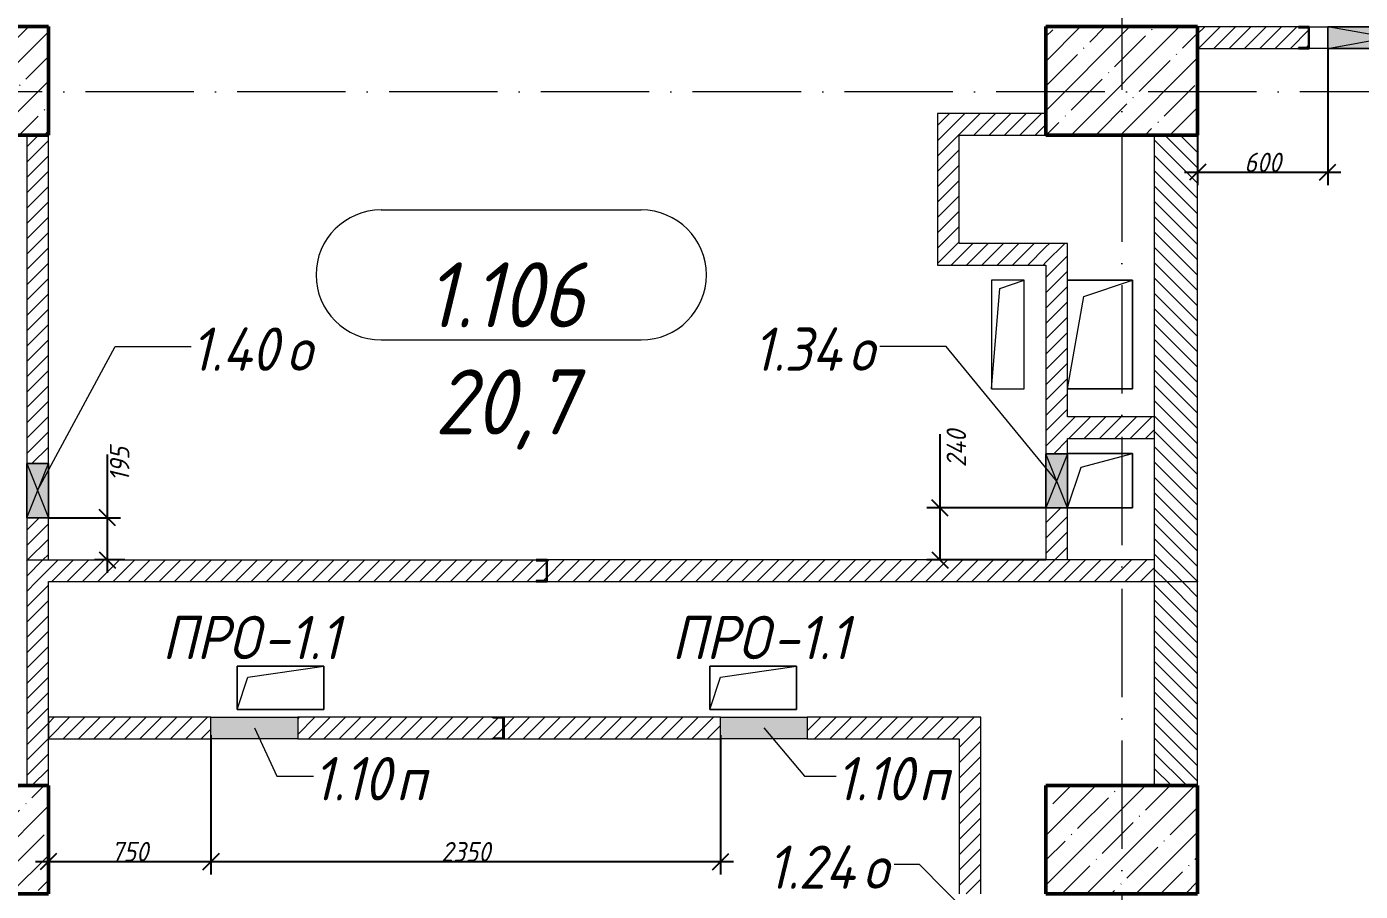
# Model space of a CAD drawing. Header units: millimetres. Extents: x -12989 to 629078, y -109036 to 555275.
# Drawn here: x 591113 to 597264, y 325284 to 329272 of the extents above; entities that cross this region are included whole.
import ezdxf

# ---------------------------------------------------------------- set-up
doc = ezdxf.new("R2010")
doc.units = ezdxf.units.MM
doc.linetypes.add('50_200_ШТРИХ_1Т_ш5_п1_п1_', pattern=[700, 500, -100, 0, -100])
for name, color, linetype, lineweight in [('A-____-____-DIMS', 7, 'Continuous', 9), ('A-DETL-GENF-OTLN', 7, 'Continuous', 9), ('A-FLOR-____-OTLN', 7, 'Continuous', 9), ('A-GENM-____-IDEN', 7, 'Continuous', 9), ('A-GENM-____-MCUT', 7, 'Continuous', 25), ('A-GENM-____-OTLN', 7, 'Continuous', 9), ('A-GENM-____-OTLN-1', 7, 'Continuous', 25), ('A-GLAZ-____-IDEN', 7, 'Continuous', 9), ('A-GLAZ-____-OTLN', 7, 'Continuous', 9), ('A-WALL-____-MCUT', 7, 'Continuous', 13), ('A-WALL-____-PATT-1', 7, 'Continuous', 9), ('A-WALL-FNSH-MCUT-1', 7, 'Continuous', 9), ('I-WALL-____-OTLN', 7, 'Continuous', 9), ('S-COLS-____-MCUT', 7, 'Continuous', 50), ('S-COLS-____-OTLN', 7, 'Continuous', 9), ('S-GRID-____-OTLN-1', 7, '50_200_ШТРИХ_1Т_ш5_п1_п1_', 9)]:
    doc.layers.add(name, color=color, linetype=linetype, lineweight=lineweight)
doc.layers.add('A-AREA-IDEN-1', color=7, linetype='Continuous', lineweight=9, true_color=0xaaaaaa)
doc.styles.add('ISOCPEUR_I', font='isocpeui.ttf', dxfattribs={"width": 0.9, "height": 2.5})
doc.styles.add('ISOCPEUR_I_11', font='isocpeui.ttf', dxfattribs={"width": 0.9, "height": 200})
doc.styles.add('ISOCPEUR_I_7', font='isocpeui.ttf', dxfattribs={"width": 0.9, "height": 90})
doc.dimstyles.new('ISO-1_8_0_9К_СРЕДНИЙ_Кладочные_1', dxfattribs={"dimscale": 304.8, "dimtxt": 89.638306, "dimasz": 0.246063, "dimexe": 0.19685, "dimexo": 0, "dimgap": 0, "dimtad": 1, "dimdec": 3, "dimrnd": 0.001, "dimdsep": 46, "dimtxsty": 'ISOCPEUR_I_7', "dimblk1": 'OBLIQUE', "dimblk2": 'OBLIQUE', "dimsah": 1, "dimcen": 0.09, "dimdle": 0.19685, "dimazin": 0, "dimtfac": 1, "dimtdec": 4, "dimtix": 1, "dimtmove": 0, "dimatfit": 3, "dimfxl": 1, "dimtvp": 1, "dimtolj": 1, "dimtzin": 0, "dimarcsym": 2})
doc.dimstyles.new('ISO-1_8_0_9К_СРЕДНИЙ_Кладочные_2', dxfattribs={"dimscale": 304.8, "dimtxt": 89.638306, "dimasz": 0.246063, "dimexe": 0.19685, "dimexo": 0, "dimgap": 0, "dimtad": 1, "dimdec": 3, "dimrnd": 0.001, "dimdsep": 46, "dimtxsty": 'ISOCPEUR_I_7', "dimblk1": 'OBLIQUE', "dimblk2": 'OBLIQUE', "dimsah": 1, "dimcen": 0.09, "dimdle": 0.19685, "dimazin": 0, "dimtfac": 1, "dimtdec": 4, "dimtix": 1, "dimtmove": 1, "dimatfit": 3, "dimfxl": 1, "dimtvp": 1, "dimtolj": 1, "dimtzin": 0, "dimarcsym": 2})
pattern_1 = [(135, (513013.31, 265891.49), (-35.35534, -35.35534), [])]
pattern_2 = [(45, (513013.31, 265891.49), (-35.35534, 35.35534), [])]

# ---------------------------------------------------------------- blocks, each defined once
blk = doc.blocks.new('BSC_Колонна _Прямоугольная - 500х700-V128-АР1_План отверстий 1 этажа в осях 1-64_Ю-ЯЯ')
at = {"layer": 'S-COLS-____-OTLN'}
h = blk.add_hatch(dxfattribs=at)
h.set_pattern_fill('FP_139', color=256, style=0, pattern_type=2)
h.set_pattern_definition([(315, (-63131.04, 77850), (114.04925, 114.04925), []), (315, (-63131.04, 77735.95), (114.04925, 114.04925), [201.613, -40.323, 3.353, -36.97])])
h.paths.add_polyline_path([(-250, 350), (-250, -350), (250, -350), (250, 350)], flags=0)
at = {"layer": 'S-COLS-____-MCUT'}
for p, q in [((250, 350), (-250, 350)), ((-250, 350), (-250, -350)), ((250, -350), (250, 350)), ((-250, -350), (250, -350))]:
    blk.add_line(p, q, dxfattribs=at)
blk = doc.blocks.new('BSC_Колонна _Прямоугольная - 500х700-V129-АР1_План отверстий 1 этажа в осях 1-64_Ю-ЯЯ')
at = {"layer": 'S-COLS-____-OTLN'}
h = blk.add_hatch(dxfattribs=at)
h.set_pattern_fill('FP_140', color=256, style=0, pattern_type=2)
h.set_pattern_definition([(315, (-63131.04, 83150), (114.04925, 114.04925), []), (315, (-63131.04, 83035.95), (114.04925, 114.04925), [201.613, -40.323, 3.353, -36.97])])
h.paths.add_polyline_path([(-250, 350), (-250, -350), (250, -350), (250, 350)], flags=0)
at = {"layer": 'S-COLS-____-MCUT'}
for p, q in [((250, 350), (-250, 350)), ((-250, 350), (-250, -350)), ((250, -350), (250, 350)), ((-250, -350), (250, -350))]:
    blk.add_line(p, q, dxfattribs=at)
blk = doc.blocks.new('BSC_Колонна _Прямоугольная - 500х700-V148-АР1_План отверстий 1 этажа в осях 1-64_Ю-ЯЯ')
at = {"layer": 'S-COLS-____-OTLN'}
h = blk.add_hatch(dxfattribs=at)
h.set_pattern_fill('FP_160', color=256, style=0, pattern_type=2)
h.set_pattern_definition([(315, (-59631.04, 77850), (114.04925, 114.04925), []), (315, (-59631.04, 77735.95), (114.04925, 114.04925), [201.613, -40.323, 3.353, -36.97])])
h.paths.add_polyline_path([(-250, 350), (-250, -350), (250, -350), (250, 350)], flags=0)
at = {"layer": 'S-COLS-____-MCUT'}
for p, q in [((250, 350), (-250, 350)), ((-250, 350), (-250, -350)), ((250, -350), (250, 350)), ((-250, -350), (250, -350))]:
    blk.add_line(p, q, dxfattribs=at)
blk = doc.blocks.new('BSC_Колонна _Прямоугольная - 500х700-V149-АР1_План отверстий 1 этажа в осях 1-64_Ю-ЯЯ')
at = {"layer": 'S-COLS-____-OTLN'}
h = blk.add_hatch(dxfattribs=at)
h.set_pattern_fill('FP_161', color=256, style=0, pattern_type=2)
h.set_pattern_definition([(315, (-59631.04, 83150), (114.04925, 114.04925), []), (315, (-59631.04, 83035.95), (114.04925, 114.04925), [201.613, -40.323, 3.353, -36.97])])
h.paths.add_polyline_path([(-250, 350), (-250, -350), (250, -350), (250, 350)], flags=0)
at = {"layer": 'S-COLS-____-MCUT'}
for p, q in [((250, 350), (-250, 350)), ((-250, 350), (-250, -350)), ((250, -350), (250, 350)), ((-250, -350), (250, -350))]:
    blk.add_line(p, q, dxfattribs=at)
blk = doc.blocks.new('154_Фахверк_СКБ_Швеллер - Тип_100_3600-27825154-АР1_План отверстий 1 этажа в осях 1-64_Ю-ЯЯ')
at = {"layer": 'A-GENM-____-MCUT'}
for p, q in [((175, 50), (125, 50)), ((125, 50), (125, -50)), ((128, 47), (175, 47)), ((128, -47), (128, 47)), ((175, 47), (175, 50)), ((125, -50), (175, -50)), ((175, -47), (128, -47)), ((175, -50), (175, -47))]:
    blk.add_line(p, q, dxfattribs=at)
blk = doc.blocks.new('154_Фахверк_СКБ_Швеллер - Тип_100_4010-27789772-АР1_План отверстий 1 этажа в осях 1-64_Ю-ЯЯ')
at = {"layer": 'A-GENM-____-MCUT'}
for p, q in [((175, 50), (125, 50)), ((125, 50), (125, -50)), ((128, 47), (175, 47)), ((128, -47), (128, 47)), ((175, 47), (175, 50)), ((125, -50), (175, -50)), ((175, -47), (128, -47)), ((175, -50), (175, -47))]:
    blk.add_line(p, q, dxfattribs=at)
blk = doc.blocks.new('154_Фахверк_СКБ_Швеллер - Тип_100_4010-28107991-АР1_План отверстий 1 этажа в осях 1-64_Ю-ЯЯ')
at = {"layer": 'A-GENM-____-MCUT'}
for p, q in [((125, 50), (175, 50)), ((125, -50), (125, 50)), ((128, 47), (128, -47)), ((175, 47), (128, 47)), ((175, 50), (175, 47)), ((175, -50), (125, -50)), ((128, -47), (175, -47)), ((175, -47), (175, -50))]:
    blk.add_line(p, q, dxfattribs=at)
blk = doc.blocks.new('AR_Отверстие Ниша - Лючок-32403017-АР1_План отверстий 1 этажа в осях 1-64_Ю-ЯЯ')
at = {"layer": 'A-GLAZ-____-OTLN'}
blk.add_hatch(color=256, dxfattribs=at).paths.add_polyline_path([(-200, 50), (-200, -50), (200, -50), (200, 50)], flags=0)
for p, q in [((-200, 50), (200, 50)), ((-200, -50), (-200, 50)), ((200, 50), (200, -50)), ((200, -50), (-200, -50))]:
    blk.add_line(p, q, dxfattribs=at)
blk = doc.blocks.new('AR_Отверстие прямоугольное _в плите_ - AR_Отверстие прямоугольное _в плите_-30459755-АР1_План отверстий 1 этажа в осях 1-64_Ю-ЯЯ')
at = {"layer": 'A-GENM-____-OTLN'}
for p, q in [((75, 250), (-75, 250)), ((-75, 250), (-75, -250)), ((-37.5, 212.5), (75, 250)), ((75, -250), (75, 250)), ((-75, -250), (-37.5, 212.5)), ((-75, -250), (75, -250))]:
    blk.add_line(p, q, dxfattribs=at)
blk = doc.blocks.new('AR_Отверстие прямоугольное _в плите_ - AR_Отверстие прямоугольное _в плите_-V188-АР1_План отверстий 1 этажа в осях 1-64_Ю-ЯЯ')
at = {"layer": 'A-GENM-____-OTLN'}
for p, q in [((200, 100), (-200, 100)), ((-200, 100), (-200, -100)), ((-150, 50), (200, 100)), ((200, -100), (200, 100)), ((-200, -100), (-150, 50)), ((-200, -100), (200, -100))]:
    blk.add_line(p, q, dxfattribs=at)
blk = doc.blocks.new('AR_Отверстие прямоугольное _в плите_ - AR_Отверстие прямоугольное _в плите_-V196-АР1_План отверстий 1 этажа в осях 1-64_Ю-ЯЯ')
at = {"layer": 'A-GENM-____-OTLN'}
for p, q in [((150, 250), (-150, 250)), ((-75, 175), (150, 250)), ((150, -250), (150, 250)), ((-150, -250), (-75, 175)), ((-150, -250), (150, -250))]:
    blk.add_line(p, q, dxfattribs=at)
blk = doc.blocks.new('AR_Отверстие прямоугольное _в плите_ - AR_Отверстие прямоугольное _в плите_-30552572-АР1_План отверстий 1 этажа в осях 1-64_Ю-ЯЯ')
at = {"layer": 'A-GENM-____-OTLN'}
for p, q in [((150, 125), (-150, 125)), ((-87.5, 62.5), (150, 125)), ((150, -125), (150, 125)), ((-150, -125), (-87.5, 62.5)), ((-150, -125), (150, -125))]:
    blk.add_line(p, q, dxfattribs=at)
blk = doc.blocks.new('AR_Отверстие прямоугольное _в стене__БезПР - AR_Отверстие прямоугольное _в стене__БезПР-36427560-АР1_План отверстий 1 этажа в осях 1-64_Ю-ЯЯ')
at = {"layer": 'A-GLAZ-____-OTLN'}
blk.add_hatch(color=256, dxfattribs=at).paths.add_polyline_path([(275, 50), (-275, 50), (-275, -50), (275, -50)], flags=0)
at = {"layer": 'A-DETL-GENF-OTLN'}
for p, q in [((-275, -50), (-275, 50)), ((-275, 50), (275, 50)), ((275, 50), (-275, -50)), ((-275, 50), (275, -50)), ((275, 50), (-275, 50)), ((-275, 50), (-275, -50)), ((275, 50), (275, -50)), ((275, -50), (275, 50)), ((275, -50), (-275, -50)), ((-275, -50), (275, -50))]:
    blk.add_line(p, q, dxfattribs=at)
at = {"layer": 'A-GLAZ-____-OTLN'}
blk.add_line((275, 50), (-275, 50), dxfattribs=at)
blk = doc.blocks.new('AR_Отверстие прямоугольное _в стене__БезПР - AR_Отверстие прямоугольное _в стене__БезПР-36428202-АР1_План отверстий 1 этажа в осях 1-64_Ю-ЯЯ')
at = {"layer": 'A-GLAZ-____-OTLN'}
blk.add_hatch(color=256, dxfattribs=at).paths.add_polyline_path([(-125, -50), (125, -50), (125, 50), (-125, 50)], flags=0)
at = {"layer": 'A-DETL-GENF-OTLN'}
for p, q in [((-125, -50), (-125, 50)), ((-125, 50), (125, 50)), ((125, 50), (-125, -50)), ((-125, 50), (125, -50)), ((125, 50), (-125, 50)), ((-125, 50), (-125, -50)), ((125, 50), (125, -50)), ((125, -50), (125, 50)), ((125, -50), (-125, -50)), ((-125, -50), (125, -50))]:
    blk.add_line(p, q, dxfattribs=at)
blk = doc.blocks.new('AR_Отверстие прямоугольное _в стене__БезПР - AR_Отверстие прямоугольное _в стене__БезПР-36428558-АР1_План отверстий 1 этажа в осях 1-64_Ю-ЯЯ')
at = {"layer": 'A-GLAZ-____-OTLN'}
blk.add_hatch(color=256, dxfattribs=at).paths.add_polyline_path([(125, 50), (-125, 50), (-125, -50), (125, -50)], flags=0)
at = {"layer": 'A-DETL-GENF-OTLN'}
for p, q in [((-125, -50), (-125, 50)), ((-125, 50), (125, 50)), ((125, 50), (-125, -50)), ((-125, 50), (125, -50)), ((125, 50), (-125, 50)), ((-125, 50), (-125, -50)), ((125, 50), (125, -50)), ((125, -50), (125, 50)), ((125, -50), (-125, -50)), ((-125, -50), (125, -50))]:
    blk.add_line(p, q, dxfattribs=at)
blk = doc.blocks.new('_Oblique')
at = {"color": 0, "linetype": 'ByBlock', "lineweight": -2}
blk.add_line((-0.5, -0.5), (0.5, 0.5), dxfattribs=at)
blk = doc.blocks.new('*D5582')
at = {"layer": 'A-____-____-DIMS', "color": 0, "lineweight": -2, "transparency": 16777216}
for p, q in [((591963.3, 326003.7), (591963.3, 325361.4)), ((591213.3, 325527.5), (591213.3, 325361.4)), ((591153.3, 325421.4), (592023.3, 325421.4))]:
    blk.add_line(p, q, dxfattribs=at)
at = {"layer": 'Defpoints', "color": 0, "transparency": 16777216}
for p in [(591963.3, 326003.7), (591213.3, 325527.5), (591963.3, 325421.4)]:
    blk.add_point(p, dxfattribs=at)
at = {"layer": 'A-____-____-DIMS', "color": 0, "lineweight": -2, "transparency": 16777216, "xscale": 75, "yscale": 75, "zscale": 75, "rotation": 180}
blk.add_blockref('_Oblique', (591213.3, 325421.4), dxfattribs=at)
at = {"layer": 'A-____-____-DIMS', "color": 0, "lineweight": -2, "transparency": 16777216, "xscale": 75, "yscale": 75, "zscale": 75}
blk.add_blockref('_Oblique', (591963.3, 325421.4), dxfattribs=at)
at = {"layer": 'A-____-____-DIMS', "color": 0, "transparency": 16777216, "insert": (591588.3, 325467), "char_height": 90, "width": 409.578, "attachment_point": 5, "style": 'ISOCPEUR_I_7'}
blk.add_mtext('\\A1;750', dxfattribs=at)
blk = doc.blocks.new('*D5583')
at = {"layer": 'A-____-____-DIMS', "color": 0, "lineweight": -2, "transparency": 16777216}
for p, q in [((591963.3, 326003.7), (591963.3, 325361.4)), ((594313.3, 326003.7), (594313.3, 325361.4)), ((591903.3, 325421.4), (594373.3, 325421.4))]:
    blk.add_line(p, q, dxfattribs=at)
at = {"layer": 'Defpoints', "color": 0, "transparency": 16777216}
for p in [(591963.3, 326003.7), (594313.3, 326003.7), (594313.3, 325421.4)]:
    blk.add_point(p, dxfattribs=at)
at = {"layer": 'A-____-____-DIMS', "color": 0, "lineweight": -2, "transparency": 16777216, "xscale": 75, "yscale": 75, "zscale": 75, "rotation": 180}
blk.add_blockref('_Oblique', (591963.3, 325421.4), dxfattribs=at)
at = {"layer": 'A-____-____-DIMS', "color": 0, "lineweight": -2, "transparency": 16777216, "xscale": 75, "yscale": 75, "zscale": 75}
blk.add_blockref('_Oblique', (594313.3, 325421.4), dxfattribs=at)
at = {"layer": 'A-____-____-DIMS', "color": 0, "transparency": 16777216, "insert": (593138.3, 325466.4), "char_height": 90, "width": 546.104, "attachment_point": 5, "style": 'ISOCPEUR_I_7'}
blk.add_mtext('\\A1;2350', dxfattribs=at)
blk = doc.blocks.new('*D5685')
at = {"layer": 'A-____-____-DIMS', "color": 0, "lineweight": -2, "transparency": 16777216}
for p, q in [((591485.7, 327007.5), (591485.7, 327298.6)), ((591213.3, 327007.5), (591545.7, 327007.5)), ((591485.7, 326752.5), (591485.7, 327007.5)), ((591566.1, 326812.5), (591425.7, 326812.5))]:
    blk.add_line(p, q, dxfattribs=at)
at = {"layer": 'Defpoints', "color": 0, "transparency": 16777216}
for p in [(591213.3, 327007.5), (591485.7, 327007.5), (591566.1, 326812.5)]:
    blk.add_point(p, dxfattribs=at)
at = {"layer": 'A-____-____-DIMS', "color": 0, "lineweight": -2, "transparency": 16777216, "xscale": 75, "yscale": 75, "zscale": 75}
for p, rotation in [((591485.7, 327007.5), 90), ((591485.7, 326812.5), 270)]:
    blk.add_blockref('_Oblique', p, dxfattribs=dict(at, rotation=rotation))
at = {"layer": 'A-____-____-DIMS', "color": 0, "transparency": 16777216, "insert": (591497, 327174.5), "char_height": 90, "width": 368.207, "attachment_point": 1, "rotation": 90, "line_spacing_factor": 1.149209, "style": 'ISOCPEUR_I_7'}
blk.add_mtext('\\A1;195', dxfattribs=at)
blk = doc.blocks.new('*D5686')
at = {"layer": 'A-____-____-DIMS', "color": 0, "lineweight": -2, "transparency": 16777216}
for p, q in [((595325.3, 327052.5), (595325.3, 327393.5)), ((595325.3, 326812.5), (595325.3, 327112.5)), ((595813.3, 327052.5), (595265.3, 327052.5)), ((595813.3, 326812.5), (595265.3, 326812.5))]:
    blk.add_line(p, q, dxfattribs=at)
at = {"layer": 'Defpoints', "color": 0, "transparency": 16777216}
for p in [(595813.3, 327052.5), (595325.3, 326812.5), (595813.3, 326812.5)]:
    blk.add_point(p, dxfattribs=at)
at = {"layer": 'A-____-____-DIMS', "color": 0, "lineweight": -2, "transparency": 16777216, "xscale": 75, "yscale": 75, "zscale": 75}
for p, rotation in [((595325.3, 327052.5), 90), ((595325.3, 326812.5), 270)]:
    blk.add_blockref('_Oblique', p, dxfattribs=dict(at, rotation=rotation))
at = {"layer": 'A-____-____-DIMS', "color": 0, "transparency": 16777216, "insert": (595355.5, 327240.5), "char_height": 90, "width": 426.127, "attachment_point": 1, "rotation": 90, "line_spacing_factor": 1.149209, "style": 'ISOCPEUR_I_7'}
blk.add_mtext('\\A1;240', dxfattribs=at)
blk = doc.blocks.new('*D5687')
at = {"layer": 'A-____-____-DIMS', "color": 0, "lineweight": -2, "transparency": 16777216}
for p, q in [((596513.3, 329172.2), (596513.3, 328541.2)), ((597113.3, 329172.2), (597113.3, 328541.2)), ((596453.3, 328601.2), (597173.3, 328601.2))]:
    blk.add_line(p, q, dxfattribs=at)
at = {"layer": 'Defpoints', "color": 0, "transparency": 16777216}
for p in [(596513.3, 329172.2), (597113.3, 329172.2), (597113.3, 328601.2)]:
    blk.add_point(p, dxfattribs=at)
at = {"layer": 'A-____-____-DIMS', "color": 0, "lineweight": -2, "transparency": 16777216, "xscale": 75, "yscale": 75, "zscale": 75, "rotation": 180}
blk.add_blockref('_Oblique', (596513.3, 328601.2), dxfattribs=at)
at = {"layer": 'A-____-____-DIMS', "color": 0, "lineweight": -2, "transparency": 16777216, "xscale": 75, "yscale": 75, "zscale": 75}
blk.add_blockref('_Oblique', (597113.3, 328601.2), dxfattribs=at)
at = {"layer": 'A-____-____-DIMS', "color": 0, "transparency": 16777216, "insert": (596813.3, 328646.2), "char_height": 90, "width": 409.578, "attachment_point": 5, "style": 'ISOCPEUR_I_7'}
blk.add_mtext('\\A1;600', dxfattribs=at)
blk = doc.blocks.new('AAR_СКБ_Марка_помещения_1_5 ммп - Номер _ Площадь-27962135-АИ_План этажа_Стены_1')
at = {"layer": 'A-AREA-IDEN-1'}
for p, q in [((-2.987, 3), (3.013, 3)), ((-2.987, 0), (3.013, 0))]:
    blk.add_line(p, q, dxfattribs=at)
for centre, start, end in [((-2.987, 1.5), 90, 270), ((3.013, 1.5), 270, 90)]:
    blk.add_arc(centre, 1.5, start, end, dxfattribs=at)

msp = doc.modelspace()

# ---------------------------------------------------------------- hatches: boundary and pattern name
at = {"layer": 'A-WALL-____-PATT-1'}
h = msp.add_hatch(dxfattribs=at)
h.set_pattern_fill('FP_5', color=256, style=0, pattern_type=2)
h.set_pattern_definition(pattern_2)
h.paths.add_polyline_path([(598328.3109, 329172.186), (598328.3109, 329272.186), (598178.3109, 329272.186), (598178.3109, 329269.186), (598131.3109, 329269.186), (598131.3109, 329175.186), (598178.3109, 329175.186), (598178.3109, 329172.186)], flags=0)
h.paths.add_polyline_path([(596513.3109, 329172.186), (596978.3109, 329172.186), (596978.3109, 329175.186), (597025.3109, 329175.186), (597025.3109, 329269.186), (596978.3109, 329269.186), (596978.3109, 329272.186), (596513.3109, 329272.186), (596513.3109, 329175.186)], flags=0)
h = msp.add_hatch(dxfattribs=at)
h.set_pattern_fill('FP_5', color=256, style=0, pattern_type=2)
h.set_pattern_definition(pattern_2)
h.paths.add_polyline_path([(595413.3109, 328772.5335), (595813.3109, 328772.5335), (595813.3109, 328872.5335), (595313.3109, 328872.5335), (595313.3109, 328772.5335)], flags=0)
h = msp.add_hatch(dxfattribs=at)
h.set_pattern_fill('FP_5', color=256, style=0, pattern_type=2)
h.set_pattern_definition(pattern_2)
h.paths.add_polyline_path([(591113.3109, 326812.5335), (591213.3109, 326812.5335), (591213.3109, 327007.5335), (591113.3109, 327007.5335)], flags=0)
h.paths.add_polyline_path([(591113.3109, 327257.5335), (591213.3109, 327257.5335), (591213.3109, 328772.5335), (591113.3109, 328772.5335)], flags=0)
h = msp.add_hatch(dxfattribs=at)
h.set_pattern_fill('FP_5', color=256, style=0, pattern_type=2)
h.set_pattern_definition(pattern_2)
h.paths.add_polyline_path([(595413.3109, 328272.5335), (595413.3109, 328772.5335), (595313.3109, 328772.5335), (595313.3109, 328272.5335)], flags=0)
h = msp.add_hatch(dxfattribs=at)
h.set_pattern_fill('FP_6', color=256, style=0, pattern_type=2)
h.set_pattern_definition(pattern_1)
h.paths.add_polyline_path([(596513.3109, 326712.5335), (596513.3109, 328772.5335), (596313.3109, 328772.5335), (596313.3109, 326712.5335)], flags=0)
h = msp.add_hatch(dxfattribs=at)
h.set_pattern_fill('FP_5', color=256, style=0, pattern_type=2)
h.set_pattern_definition(pattern_2)
h.paths.add_polyline_path([(595813.3109, 328172.5335), (595813.3109, 328272.5335), (595313.3109, 328272.5335), (595313.3109, 328172.5335)], flags=0)
h = msp.add_hatch(dxfattribs=at)
h.set_pattern_fill('FP_5', color=256, style=0, pattern_type=2)
h.set_pattern_definition(pattern_2)
h.paths.add_polyline_path([(595813.3109, 326812.5335), (595913.3109, 326812.5335), (595913.3109, 327052.5335), (595813.3109, 327052.5335)], flags=0)
h.paths.add_polyline_path([(595913.3109, 327302.5335), (595913.3109, 328272.5335), (595813.3109, 328272.5335), (595813.3109, 327302.5335), (595900.8109, 327302.5335)], flags=0)
h = msp.add_hatch(dxfattribs=at)
h.set_pattern_fill('FP_5', color=256, style=0, pattern_type=2)
h.set_pattern_definition(pattern_2)
h.paths.add_polyline_path([(595913.3109, 327372.5335), (596313.3109, 327372.5335), (596313.3109, 327472.5335), (595913.3109, 327472.5335)], flags=0)
h = msp.add_hatch(dxfattribs=at)
h.set_pattern_fill('FP_5', color=256, style=0, pattern_type=2)
h.set_pattern_definition(pattern_2)
h.paths.add_polyline_path([(596313.3109, 326712.5335), (596313.3109, 326812.5335), (593513.3109, 326812.5335), (593513.3109, 326712.5335), (596070.4335, 326712.5335)], flags=0)
h.paths.add_polyline_path([(593463.3109, 326712.5335), (593463.3109, 326715.5335), (593510.3109, 326715.5335), (593510.3109, 326809.5335), (593463.3109, 326809.5335), (593463.3109, 326812.5335), (591113.3109, 326812.5335), (591113.3109, 326712.5335), (591213.3109, 326712.5335)], flags=0)
h = msp.add_hatch(dxfattribs=at)
h.set_pattern_fill('FP_5', color=256, style=0, pattern_type=2)
h.set_pattern_definition(pattern_2)
h.paths.add_polyline_path([(591213.3109, 325772.5335), (591213.3109, 326712.5335), (591113.3109, 326712.5335), (591113.3109, 325772.5335)], flags=0)
h = msp.add_hatch(dxfattribs=at)
h.set_pattern_fill('FP_6', color=256, style=0, pattern_type=2)
h.set_pattern_definition(pattern_1)
h.paths.add_polyline_path([(596513.3109, 325772.5335), (596513.3109, 326712.5335), (596313.3109, 326712.5335), (596313.3109, 325772.5335)], flags=0)
h = msp.add_hatch(dxfattribs=at)
h.set_pattern_fill('FP_5', color=256, style=0, pattern_type=2)
h.set_pattern_definition(pattern_2)
h.paths.add_polyline_path([(595413.3109, 325987.5335), (595513.3109, 325987.5335), (595513.3109, 326087.5335), (594713.3109, 326087.5335), (594713.3109, 325987.5335)], flags=0)
h.paths.add_polyline_path([(594313.3109, 325987.5335), (594313.3109, 326087.5335), (593313.3109, 326087.5335), (593313.3109, 325987.5335), (594302.9329, 325987.5335)], flags=0)
h.paths.add_polyline_path([(593263.3109, 325987.5335), (593263.3109, 325990.5335), (593310.3109, 325990.5335), (593310.3109, 326084.5335), (593263.3109, 326084.5335), (593263.3109, 326087.5335), (592363.3109, 326087.5335), (592363.3109, 325987.5335)], flags=0)
h.paths.add_polyline_path([(591963.3109, 325987.5335), (591963.3109, 326087.5335), (591213.3109, 326087.5335), (591213.3109, 325987.5335)], flags=0)
h = msp.add_hatch(dxfattribs=at)
h.set_pattern_fill('FP_5', color=256, style=0, pattern_type=2)
h.set_pattern_definition(pattern_2)
h.paths.add_polyline_path([(595513.3109, 324072.5335), (595513.3109, 324172.5335), (595413.3109, 324172.5335), (595413.3109, 324072.5335)], flags=0)
h.paths.add_polyline_path([(595413.3109, 324372.5335), (595513.3109, 324372.5335), (595513.3109, 325072.5335), (595413.3109, 325072.5335), (595413.3109, 324729.8346)], flags=0)
h.paths.add_polyline_path([(595413.3109, 325272.5335), (595513.3109, 325272.5335), (595513.3109, 325987.5335), (595413.3109, 325987.5335)], flags=0)

# ---------------------------------------------------------------- linework, layer by layer
at = {"layer": 'A-FLOR-____-OTLN'}
for p, q in [((595913.3109, 328102.5335), (596213.3109, 328102.5335)), ((596213.3109, 328102.5335), (596213.3109, 327602.5335)), ((596213.3109, 327602.5335), (595913.3109, 327602.5335)), ((595913.3109, 327303.0172), (596213.3109, 327303.0172)), ((596213.3109, 327303.0172), (596213.3109, 327053.0172)), ((596213.3109, 327053.0172), (595913.3109, 327053.0172)), ((592083.3109, 326322.5335), (592483.3109, 326322.5335)), ((592083.3109, 326122.5335), (592083.3109, 326322.5335)), ((592483.3109, 326322.5335), (592483.3109, 326122.5335)), ((594263.3109, 326322.5335), (594663.3109, 326322.5335)), ((594263.3109, 326122.5335), (594263.3109, 326322.5335)), ((594663.3109, 326322.5335), (594663.3109, 326122.5335)), ((592483.3109, 326122.5335), (592083.3109, 326122.5335)), ((594663.3109, 326122.5335), (594263.3109, 326122.5335))]:
    msp.add_line(p, q, dxfattribs=at)
at = {"layer": 'A-GLAZ-____-IDEN'}
for p, q in [((591163.3109, 327132.5335), (591521.6082, 327797.2775)), ((591521.6082, 327797.2775), (591872.0152, 327797.2775)), ((595353.2576, 327797.2775), (595048.3485, 327797.2775)), ((595863.3109, 327177.5335), (595353.2576, 327797.2775)), ((592163.3109, 326037.5335), (592267.3155, 325816.0143)), ((594513.3109, 326037.5335), (594699.6604, 325816.0143)), ((592267.3155, 325816.0143), (592435.8019, 325816.0143)), ((594699.6604, 325816.0143), (594845.6831, 325816.0143)), ((595230.7109, 325408.0742), (595113.5789, 325408.0742)), ((595463.3109, 325172.5335), (595230.7109, 325408.0742))]:
    msp.add_line(p, q, dxfattribs=at)
at = {"layer": 'A-WALL-____-MCUT'}
for p, q in [((596313.3109, 328772.5335), (596313.3109, 325772.5335)), ((596513.3109, 325772.5335), (596513.3109, 328772.5335)), ((596313.3109, 326712.5335), (596513.3109, 326712.5335))]:
    msp.add_line(p, q, dxfattribs=at)
at = {"layer": 'A-WALL-FNSH-MCUT-1'}
for p, q in [((596978.3109, 329272.186), (596513.3109, 329272.186)), ((596513.3109, 329172.186), (596978.3109, 329172.186)), ((595813.3109, 328872.5335), (595313.3109, 328872.5335)), ((595313.3109, 328872.5335), (595313.3109, 328172.5335)), ((591113.3109, 328772.5335), (591113.3109, 327257.5335)), ((591213.3109, 327257.5335), (591213.3109, 328772.5335)), ((595413.3109, 328772.5335), (595813.3109, 328772.5335)), ((595413.3109, 328272.5335), (595413.3109, 328772.5335)), ((595913.3109, 328272.5335), (595413.3109, 328272.5335)), ((595913.3109, 327472.5335), (595913.3109, 328272.5335)), ((595313.3109, 328172.5335), (595813.3109, 328172.5335)), ((595813.3109, 328172.5335), (595813.3109, 327302.5335)), ((596313.3109, 327472.5335), (595913.3109, 327472.5335)), ((595913.3109, 327302.5335), (595913.3109, 327372.5335)), ((595913.3109, 327372.5335), (596313.3109, 327372.5335)), ((595813.3109, 327052.5335), (595813.3109, 326812.5335)), ((595913.3109, 326812.5335), (595913.3109, 327052.5335)), ((591113.3109, 327007.5335), (591113.3109, 325772.5335)), ((591213.3109, 326812.5335), (591213.3109, 327007.5335)), ((591113.3109, 326812.5335), (593463.3109, 326812.5335)), ((596313.3109, 326812.5335), (593513.3109, 326812.5335)), ((591213.3109, 325772.5335), (591213.3109, 326712.5335)), ((591213.3109, 326712.5335), (593463.3109, 326712.5335)), ((593513.3109, 326712.5335), (596313.3109, 326712.5335)), ((591963.3109, 326087.5335), (591213.3109, 326087.5335)), ((591213.3109, 326087.5335), (591213.3109, 325987.5335)), ((593263.3109, 326087.5335), (592363.3109, 326087.5335)), ((594313.3109, 326087.5335), (593313.3109, 326087.5335)), ((595513.3109, 326087.5335), (594713.3109, 326087.5335)), ((595513.3109, 325272.5335), (595513.3109, 326087.5335)), ((591213.3109, 325987.5335), (591963.3109, 325987.5335)), ((592363.3109, 325987.5335), (593263.3109, 325987.5335)), ((593313.3109, 325987.5335), (594313.3109, 325987.5335)), ((594713.3109, 325987.5335), (595413.3109, 325987.5335)), ((595413.3109, 325987.5335), (595413.3109, 325272.5335))]:
    msp.add_line(p, q, dxfattribs=at)
at = {"layer": 'I-WALL-____-OTLN'}
for p, q in [((597028.3109, 329272.186), (597113.3109, 329272.186)), ((597113.3109, 329172.186), (597028.3109, 329172.186))]:
    msp.add_line(p, q, dxfattribs=at)
at = {"layer": 'S-GRID-____-OTLN-1'}
for p, q in [((596163.3109, 356784.3429), (596163.3109, 305473.1205)), ((617087.7175, 328972.5335), (508344.5407, 328972.5335))]:
    msp.add_line(p, q, dxfattribs=at)

# ---------------------------------------------------------------- block references
at = {"layer": 'A-AREA-IDEN-1', "xscale": 199.9999999999999, "yscale": 199.9999999999999, "zscale": 199.9999999999999}
msp.add_blockref('AAR_СКБ_Марка_помещения_1_5 ммп - Номер _ Площадь-27962135-АИ_План этажа_Стены_1', (593345.1535, 327827.1937), dxfattribs=at)
at = {"layer": 'A-GENM-____-OTLN'}
for name, p in [('AR_Отверстие прямоугольное _в плите_ - AR_Отверстие прямоугольное _в плите_-30459755-АР1_План отверстий 1 этажа в осях 1-64_Ю-ЯЯ', (595638.3109, 327852.5335)), ('AR_Отверстие прямоугольное _в плите_ - AR_Отверстие прямоугольное _в плите_-V196-АР1_План отверстий 1 этажа в осях 1-64_Ю-ЯЯ', (596063.3109, 327852.5335)), ('AR_Отверстие прямоугольное _в плите_ - AR_Отверстие прямоугольное _в плите_-30552572-АР1_План отверстий 1 этажа в осях 1-64_Ю-ЯЯ', (596063.3109, 327178.0172)), ('AR_Отверстие прямоугольное _в плите_ - AR_Отверстие прямоугольное _в плите_-V188-АР1_План отверстий 1 этажа в осях 1-64_Ю-ЯЯ', (592283.3109, 326222.5335)), ('AR_Отверстие прямоугольное _в плите_ - AR_Отверстие прямоугольное _в плите_-V188-АР1_План отверстий 1 этажа в осях 1-64_Ю-ЯЯ', (594463.3109, 326222.5335))]:
    msp.add_blockref(name, p, dxfattribs=at)
at = {"layer": 'A-GENM-____-OTLN-1', "rotation": 180}
for name, p in [('154_Фахверк_СКБ_Швеллер - Тип_100_3600-27825154-АР1_План отверстий 1 этажа в осях 1-64_Ю-ЯЯ', (597153.3109, 329222.186)), ('154_Фахверк_СКБ_Швеллер - Тип_100_4010-27789772-АР1_План отверстий 1 этажа в осях 1-64_Ю-ЯЯ', (593638.3109, 326762.5335)), ('154_Фахверк_СКБ_Швеллер - Тип_100_4010-28107991-АР1_План отверстий 1 этажа в осях 1-64_Ю-ЯЯ', (593438.3109, 326037.5335))]:
    msp.add_blockref(name, p, dxfattribs=at)
at = {"layer": 'A-GLAZ-____-OTLN'}
for name, p, rotation in [('AR_Отверстие прямоугольное _в стене__БезПР - AR_Отверстие прямоугольное _в стене__БезПР-36427560-АР1_План отверстий 1 этажа в осях 1-64_Ю-ЯЯ', (597388.3109, 329222.186), 180), ('AR_Отверстие прямоугольное _в стене__БезПР - AR_Отверстие прямоугольное _в стене__БезПР-36428558-АР1_План отверстий 1 этажа в осях 1-64_Ю-ЯЯ', (595863.3109, 327177.5335), 270), ('AR_Отверстие прямоугольное _в стене__БезПР - AR_Отверстие прямоугольное _в стене__БезПР-36428202-АР1_План отверстий 1 этажа в осях 1-64_Ю-ЯЯ', (591163.3109, 327132.5335), 89.9999999999999), ('AR_Отверстие Ниша - Лючок-32403017-АР1_План отверстий 1 этажа в осях 1-64_Ю-ЯЯ', (592163.3109, 326037.5335), 180), ('AR_Отверстие Ниша - Лючок-32403017-АР1_План отверстий 1 этажа в осях 1-64_Ю-ЯЯ', (594513.3109, 326037.5335), 180)]:
    msp.add_blockref(name, p, dxfattribs=dict(at, rotation=rotation))
at = {"layer": 'S-COLS-____-OTLN', "rotation": 89.9999999999999}
for name, p in [('BSC_Колонна _Прямоугольная - 500х700-V128-АР1_План отверстий 1 этажа в осях 1-64_Ю-ЯЯ', (590863.3109, 329022.5335)), ('BSC_Колонна _Прямоугольная - 500х700-V129-АР1_План отверстий 1 этажа в осях 1-64_Ю-ЯЯ', (596163.3109, 329022.5335)), ('BSC_Колонна _Прямоугольная - 500х700-V148-АР1_План отверстий 1 этажа в осях 1-64_Ю-ЯЯ', (590863.3109, 325522.5335)), ('BSC_Колонна _Прямоугольная - 500х700-V149-АР1_План отверстий 1 этажа в осях 1-64_Ю-ЯЯ', (596163.3109, 325522.5335))]:
    msp.add_blockref(name, p, dxfattribs=at)

# ---------------------------------------------------------------- texts
at = {"layer": 'A-AREA-IDEN-1', "char_height": 300, "attachment_point": 8, "line_spacing_factor": 1.139951, "style": 'ISOCPEUR_I'}
for s, insert, width in [('\\pxqc,t8.46667,16.93333,25.4,33.86667,42.33333,50.8,59.26667,67.73333,76.2,84.66667,93.13333,101.6,110.06667,118.53333,127,135.46667,143.93333,152.4,160.86667,169.33333,177.8,186.26667,194.73333,203.2,211.66667,220.13333,228.6,237.06667,245.53333,254,262.46667,270.93333;{1.106}', (593319.7245, 327885.5235), 846), ('\\pxqc,t8.46667,16.93333,25.4,33.86667,42.33333,50.8,59.26667,67.73333,76.2,84.66667,93.13333,101.6,110.06667,118.53333,127,135.46667,143.93333,152.4,160.86667,169.33333,177.8,186.26667,194.73333,203.2,211.66667,220.13333,228.6,237.06667,245.53333,254,262.46667,270.93333;{20,7}', (593320.7245, 327321.5756), 754)]:
    msp.add_mtext(s, dxfattribs=dict(at, insert=insert, width=width))
at = {"layer": 'A-GENM-____-IDEN', "char_height": 200, "attachment_point": 1, "style": 'ISOCPEUR_I_11'}
for s, insert, width in [('ПРО', (591737.9542, 326554.6497), 562.784625), ('-1.1', (592202.298, 326554.6497), 461.772), ('ПРО', (594087.9542, 326554.6497), 562.784625), ('-1.1', (594552.298, 326554.6497), 461.772)]:
    msp.add_mtext(s, dxfattribs=dict(at, insert=insert, width=width))
at = {"layer": 'A-GLAZ-____-IDEN', "char_height": 200, "attachment_point": 1, "style": 'ISOCPEUR_I_11'}
for s, insert, width in [('1.40', (591872.0152, 327884.892), 533.923875), ('1.34', (594464.5918, 327884.892), 533.923875), ('\\fISOCPEUR|b0|i1|c204|p34|;\\W.9;о', (592312.5465, 327884.892), 158.734125), ('\\fISOCPEUR|b0|i1|c204|p34|;\\W.9;о', (594905.123, 327884.892), 158.734125), ('1.10', (592435.8019, 325903.6289), 461.772), ('1.10', (594845.6831, 325903.6289), 461.772), ('\\fISOCPEUR|b0|i1|c204|p34|;\\W.9;п', (592816.8019, 325903.6289), 158.734125), ('\\fISOCPEUR|b0|i1|c204|p34|;\\W.9;п', (595226.6831, 325903.6289), 158.734125), ('1.24', (594529.8222, 325495.6888), 533.923875), ('\\fISOCPEUR|b0|i1|c204|p34|;\\W.9;о', (594970.3534, 325495.6888), 158.734125)]:
    msp.add_mtext(s, dxfattribs=dict(at, insert=insert, width=width))

# ---------------------------------------------------------------- dimensions: what is measured, and where the dimension line sits
at = {"layer": 'A-____-____-DIMS'}
for base, p1, p2, override, picture, middle in [((597113.3109, 328601.1918), (596513.3109, 329172.186), (597113.3109, 329172.186), {"dimpost": '<>', "dimfxl": 600}, '*D5687', (596813.3109, 328646.1918)), ((591963.3109, 325421.394), (591213.3109, 325527.4601), (591963.3109, 326003.6697), {"dimpost": '<>', "dimfxl": 888.411882}, '*D5582', (591588.3109, 325466.9736)), ((594313.3109, 325421.394), (591963.3109, 326003.6697), (594313.3109, 326003.6697), {"dimpost": '<>', "dimfxl": 2350}, '*D5583', (593138.3109, 325466.394))]:
    dim = msp.add_linear_dim(base=base, p1=p1, p2=p2, dimstyle='ISO-1_8_0_9К_СРЕДНИЙ_Кладочные_2', override=override, dxfattribs=at)
    dim.commit()
    dim.dimension.update_dxf_attribs({"geometry": picture, "text_midpoint": middle})
for base, p1, p2, override, picture, middle in [((595325.2689, 326812.5335), (595813.3109, 327052.5335), (595813.3109, 326812.5335), {"dimpost": '<>', "dimfxl": 240}, '*D5686', (595415.4734, 327393.5302)), ((591485.7047, 327007.5335), (591566.1052, 326812.5335), (591213.3109, 327007.5335), {"dimpost": '<>', "dimfxl": 403.099064}, '*D5685', (591557.0092, 327298.5788))]:
    dim = msp.add_linear_dim(base=base, p1=p1, p2=p2, angle=90, dimstyle='ISO-1_8_0_9К_СРЕДНИЙ_Кладочные_1', override=override, dxfattribs=at)
    dim.commit()
    dim.dimension.update_dxf_attribs({"geometry": picture, "text_midpoint": middle, "dimtype": 160, "text_rotation": 90})

doc.saveas('drawing.dxf')
